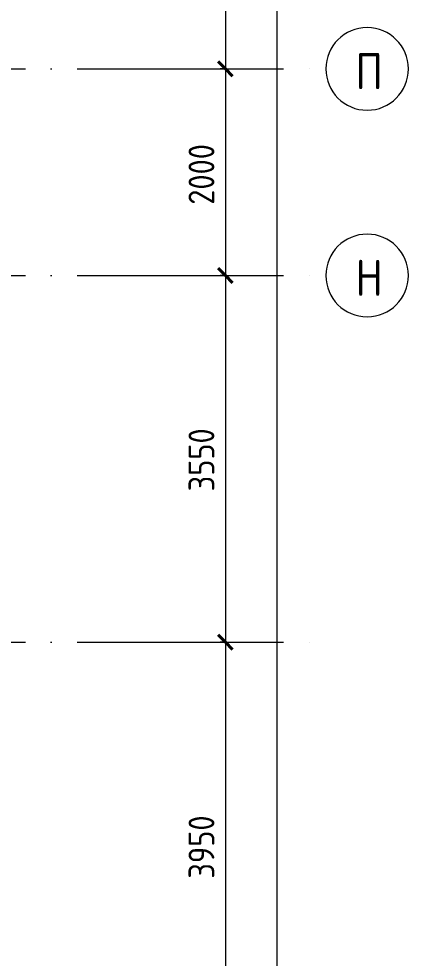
# Model space of a CAD drawing. Header units: millimetres. Extents: x 97 to 215964, y -4577 to 60645.
# Drawn here: x 212170 to 215964, y 36915 to 46010 of the extents above; entities that cross this region are included whole.
import ezdxf

# ---------------------------------------------------------------- set-up
doc = ezdxf.new("R2010")
doc.units = ezdxf.units.MM
doc.linetypes.add('ADSK_Линия сетки', pattern=[2500, 2000, -250, 0, -250])
for name, color, linetype, lineweight in [('A-____-____-DIMS', 211, 'Continuous', 9), ('A-____-____-DIMS-100', 211, 'Continuous', 9), ('S-GRID-____-IDEN', 1, 'Continuous', 20), ('S-GRID-____-OTLN', 1, 'Continuous', 9)]:
    doc.layers.add(name, color=color, linetype=linetype, lineweight=lineweight)
doc.styles.add('GOST Common', font='GOST_Common.ttf', dxfattribs={"width": 0.9, "height": 250})
doc.styles.add('GOST Common_2', font='GOST_Common.ttf', dxfattribs={"width": 0.9, "height": 350})
doc.dimstyles.new('ADSK_Основной_2_5_мм_Округление_до_10_мм', dxfattribs={"dimscale": 304.8, "dimtxt": 0.824897, "dimasz": 0.463911, "dimexe": 0.492126, "dimexo": 0.001615, "dimgap": 0.098425, "dimtad": 1, "dimdec": 0, "dimlfac": 304.8, "dimrnd": 10, "dimdsep": 46, "dimtxsty": 'GOST Common', "dimblk1": 'OBLIQUE', "dimblk2": 'OBLIQUE', "dimsah": 1, "dimcen": 0.09, "dimdle": 0.492126, "dimazin": 2, "dimtfac": 1, "dimtdec": 4, "dimtix": 1, "dimtmove": 0, "dimatfit": 3, "dimfxl": 1, "dimtvp": 1, "dimtolj": 1, "dimtzin": 0, "dimlwd": 20, "dimlwe": 20, "dimarcsym": 2})

# ---------------------------------------------------------------- blocks, each defined once
blk = doc.blocks.new('Ось сетки - Круг_Ø8 мм-8258-О_АИ_ПП_8_400_Целиком')
at = {"layer": 'S-GRID-____-IDEN'}
for start, end in [(360, 180), (180, 360)]:
    blk.add_arc((0, 0), 4, start, end, dxfattribs=at)
blk = doc.blocks.new('DIMBLOCK13-О_АИ_ПП_8_400_Целиком')
at = {"layer": 'A-____-____-DIMS-100', "lineweight": 40}
for p, q in [((214172.5, 47525.1), (214101.8, 47595.8)), ((214172.5, 47525.1), (214243.2, 47454.4)), ((214172.5, 45525), (214101.8, 45595.7)), ((214172.5, 45525), (214243.2, 45454.3))]:
    blk.add_line(p, q, dxfattribs=at)
at = {"layer": 'A-____-____-DIMS-100', "lineweight": 20}
for p, q in [((214122.5, 47525.1), (214322.5, 47525.1)), ((214172.5, 47525.1), (214122.5, 47525.1)), ((214172.5, 47525.1), (214172.5, 45525)), ((214122.5, 45525), (214322.5, 45525)), ((214172.5, 45525), (214122.5, 45525))]:
    blk.add_line(p, q, dxfattribs=at)
at = {"layer": 'A-____-____-DIMS-100', "color": 0, "lineweight": 20, "insert": (213815.8, 46209.7), "char_height": 250, "width": 756.843, "attachment_point": 1, "rotation": 90, "line_spacing_factor": 1.022761, "style": 'GOST Common'}
blk.add_mtext('2000', dxfattribs=at)
blk = doc.blocks.new('_Oblique')
at = {"color": 0, "linetype": 'ByBlock', "lineweight": -2}
blk.add_line((-0.5, -0.5), (0.5, 0.5), dxfattribs=at)
blk = doc.blocks.new('DIMBLOCK14-О_АИ_ПП_8_400_Целиком')
at = {"layer": 'A-____-____-DIMS-100', "lineweight": 40}
for p, q in [((214172.5, 45525), (214101.8, 45595.7)), ((214172.5, 45525), (214243.2, 45454.3)), ((214172.5, 43525), (214101.8, 43595.7)), ((214172.5, 43525), (214243.2, 43454.3))]:
    blk.add_line(p, q, dxfattribs=at)
at = {"layer": 'A-____-____-DIMS-100', "lineweight": 20}
for p, q in [((214122.5, 45525), (214322.5, 45525)), ((214172.5, 45525), (214122.5, 45525)), ((214172.5, 45525), (214172.5, 43525)), ((214122.5, 43525), (214322.5, 43525)), ((214172.5, 43525), (214122.5, 43525))]:
    blk.add_line(p, q, dxfattribs=at)
at = {"layer": 'A-____-____-DIMS-100', "color": 0, "lineweight": 20, "insert": (213815.8, 44209.6), "char_height": 250, "width": 756.843, "attachment_point": 1, "rotation": 90, "line_spacing_factor": 1.022761, "style": 'GOST Common'}
blk.add_mtext('2000', dxfattribs=at)
blk = doc.blocks.new('DIMBLOCK15-О_АИ_ПП_8_400_Целиком')
at = {"layer": 'A-____-____-DIMS-100', "lineweight": 40}
for p, q in [((214172.5, 43525), (214101.8, 43595.7)), ((214172.5, 43525), (214243.2, 43454.3)), ((214172.5, 39975), (214101.8, 40045.7)), ((214172.5, 39975), (214243.2, 39904.3))]:
    blk.add_line(p, q, dxfattribs=at)
at = {"layer": 'A-____-____-DIMS-100', "lineweight": 20}
for p, q in [((214122.5, 43525), (214322.5, 43525)), ((214172.5, 43525), (214122.5, 43525)), ((214172.5, 43525), (214172.5, 39975)), ((214122.5, 39975), (214322.5, 39975)), ((214172.5, 39975), (214122.5, 39975))]:
    blk.add_line(p, q, dxfattribs=at)
at = {"layer": 'A-____-____-DIMS-100', "color": 0, "lineweight": 20, "insert": (213815.8, 41434.6), "char_height": 250, "width": 756.843, "attachment_point": 1, "rotation": 90, "line_spacing_factor": 1.022761, "style": 'GOST Common'}
blk.add_mtext('3550', dxfattribs=at)
blk = doc.blocks.new('DIMBLOCK16-О_АИ_ПП_8_400_Целиком')
at = {"layer": 'A-____-____-DIMS-100', "lineweight": 40}
for p, q in [((214172.5, 39975), (214101.8, 40045.7)), ((214172.5, 39975), (214243.2, 39904.3)), ((214172.5, 36025.2), (214101.8, 36095.9)), ((214172.5, 36025.2), (214243.2, 35954.5))]:
    blk.add_line(p, q, dxfattribs=at)
at = {"layer": 'A-____-____-DIMS-100', "lineweight": 20}
for p, q in [((214122.5, 39975), (214322.5, 39975)), ((214172.5, 39975), (214122.5, 39975)), ((214172.5, 39975), (214172.5, 36025.2)), ((214122.5, 36025.2), (214322.5, 36025.2)), ((214172.5, 36025.2), (214122.5, 36025.2))]:
    blk.add_line(p, q, dxfattribs=at)
at = {"layer": 'A-____-____-DIMS-100', "color": 0, "lineweight": 20, "insert": (213815.8, 37684.7), "char_height": 250, "width": 756.843, "attachment_point": 1, "rotation": 90, "line_spacing_factor": 1.022761, "style": 'GOST Common'}
blk.add_mtext('3950', dxfattribs=at)
blk = doc.blocks.new('DIMBLOCK34-О_АИ_ПП_8_400_Целиком')
at = {"layer": 'A-____-____-DIMS-100', "lineweight": 40}
for p, q in [((214672.5, 58775), (214601.8, 58845.7)), ((214672.5, 58775), (214743.2, 58704.3)), ((214672.5, 25), (214601.8, 95.7)), ((214672.5, 25), (214743.2, -45.7))]:
    blk.add_line(p, q, dxfattribs=at)
at = {"layer": 'A-____-____-DIMS-100', "lineweight": 20}
for p, q in [((214672.5, 58925), (214672.5, -125)), ((214622.5, 58775), (214822.5, 58775)), ((214672.5, 58775), (214622.5, 58775)), ((214622.5, 25), (214822.5, 25)), ((214672.5, 25), (214622.5, 25))]:
    blk.add_line(p, q, dxfattribs=at)
at = {"layer": 'A-____-____-DIMS-100', "color": 0, "lineweight": 20, "insert": (214315.8, 29005.8), "char_height": 250, "width": 946.054, "attachment_point": 1, "rotation": 90, "line_spacing_factor": 1.022761, "style": 'GOST Common'}
blk.add_mtext('58750', dxfattribs=at)

msp = doc.modelspace()

# ---------------------------------------------------------------- linework, layer by layer
at = {"layer": 'S-GRID-____-OTLN', "linetype": 'ADSK_Линия сетки'}
for p, q in [((55228.336609, 45525.000586), (215146.441901, 45525.000586)), ((55228.336609, 43525.000586), (215146.441901, 43525.000586)), ((55228.336609, 39975.000586), (215146.441901, 39975.000586))]:
    msp.add_line(p, q, dxfattribs=at)

# ---------------------------------------------------------------- block references
at = {"layer": 'S-GRID-____-IDEN', "xscale": 99.99999999999993, "yscale": 99.99999999999993, "zscale": 99.99999999999993, "rotation": 269.9999999999994}
for p in [(215546.441901, 45525.000586), (215546.441901, 43525.000586)]:
    msp.add_blockref('Ось сетки - Круг_Ø8 мм-8258-О_АИ_ПП_8_400_Целиком', p, dxfattribs=at)

# ---------------------------------------------------------------- texts
at = {"layer": 'S-GRID-____-IDEN', "lineweight": 9, "char_height": 350, "width": 310.2530625, "attachment_point": 1, "style": 'GOST Common_2'}
for s, insert in [('\\fGOST Common|b0|i0|c204|p34|;\\W.9;П', (215433.119008, 45677.587499)), ('\\fGOST Common|b0|i0|c204|p34|;\\W.9;Н', (215433.119008, 43677.587499))]:
    msp.add_mtext(s, dxfattribs=dict(at, insert=insert))

# ---------------------------------------------------------------- dimensions: what is measured, and where the dimension line sits
at = {"layer": 'A-____-____-DIMS', "lineweight": 20}
for base, p1, p2, override, picture, middle in [((214672.527138, 25.000586), (214772.512037, 58775.000586), (214772.512037, 25.000586), {"dimpost": '<>', "dimfxl": 58750}, 'DIMBLOCK34-О_АИ_ПП_8_400_Целиком', (214517.527138, 29400.000586)), ((214172.527138, 45525.000586), (214272.512037, 47525.060253), (214272.512037, 45525.000586), {"dimpost": '<>', "dimfxl": 2000.059667}, 'DIMBLOCK13-О_АИ_ПП_8_400_Целиком', (214017.527138, 46525.030419)), ((214172.527138, 43525.000586), (214272.512037, 45525.000586), (214272.512037, 43525.000586), {"dimpost": '<>', "dimfxl": 2000}, 'DIMBLOCK14-О_АИ_ПП_8_400_Целиком', (214017.527138, 44525.000586)), ((214172.527138, 39975.000586), (214272.512037, 43525.000586), (214272.512037, 39975.000586), {"dimpost": '<>', "dimfxl": 3550}, 'DIMBLOCK15-О_АИ_ПП_8_400_Целиком', (214017.527138, 41750.000586)), ((214172.527138, 36025.151496), (214272.512037, 39975.000586), (214272.512037, 36025.151496), {"dimpost": '<>', "dimfxl": 3949.84909}, 'DIMBLOCK16-О_АИ_ПП_8_400_Целиком', (214017.527138, 38000.076041))]:
    dim = msp.add_linear_dim(base=base, p1=p1, p2=p2, angle=90, dimstyle='ADSK_Основной_2_5_мм_Округление_до_10_мм', override=override, dxfattribs=at)
    dim.commit()
    dim.dimension.update_dxf_attribs({"geometry": picture, "text_midpoint": middle})

doc.saveas('drawing.dxf')
